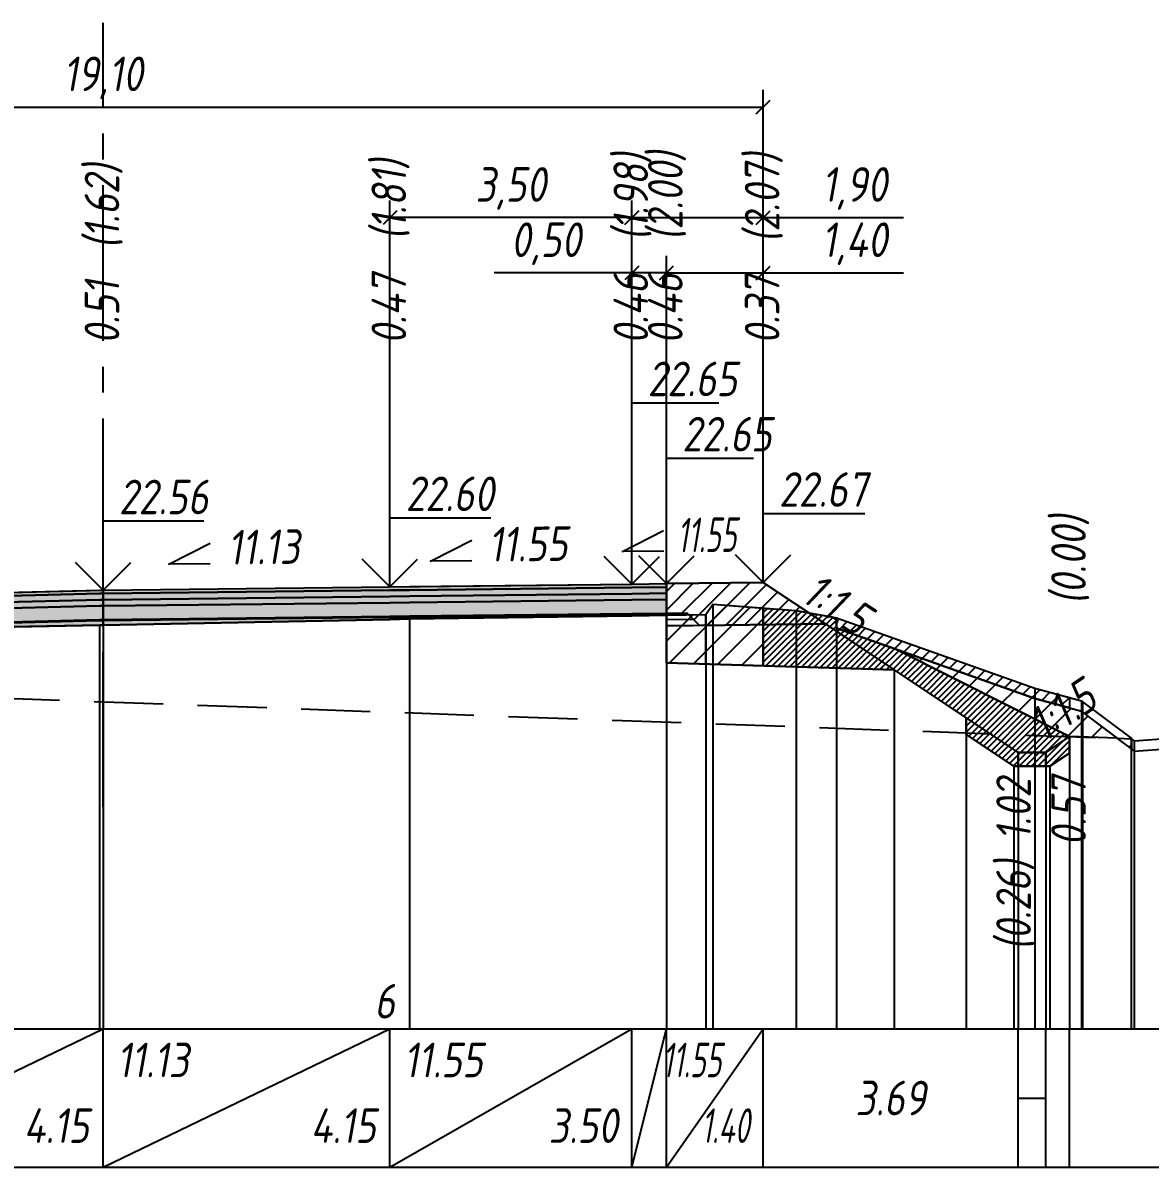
# Model space of a CAD drawing. Extents: x -717 to 1451, y -133302 to 233.
# Drawn here: x 160.9 to 242.4, y -95447 to -95364.2 of the extents above; entities that cross this region are included whole.
import ezdxf
from ezdxf.enums import TextEntityAlignment as Align

# ---------------------------------------------------------------- set-up
doc = ezdxf.new("R2010")
doc.units = 0
doc.linetypes.add('осевая2', pattern=[1.125, 0.75, -0.125, 0.125, -0.125])
doc.linetypes.add('штриховая', pattern=[0.75, 0.5, -0.25])
for name, color, linetype in [('Интерполированный поперечник', 2, 'Continuous'), ('Код_514', 1, 'Continuous'), ('Контур_0', 7, 'Continuous'), ('Контур_2521', 7, 'Continuous'), ('Контур_2564', 7, 'Continuous'), ('Контур_2660', 7, 'Continuous'), ('Контур_2665', 7, 'Continuous'), ('Контур_400', 7, 'Continuous'), ('Контур_508', 7, 'Continuous'), ('Контур_512', 7, 'Continuous'), ('Контур_513', 7, 'Continuous'), ('Контур_818', 7, 'Continuous'), ('Красный поперечник', 1, 'Continuous'), ('Объём_2501', 7, 'Continuous'), ('Объём_2564', 7, 'Continuous'), ('Объём_2650', 7, 'Continuous'), ('Объём_2660', 7, 'Continuous'), ('Объём_2663', 7, 'Continuous'), ('Объём_2664', 7, 'Continuous'), ('Объём_2665', 7, 'Continuous'), ('Ось', 1, 'осевая2'), ('Откосы', 7, 'Continuous'), ('Отметки покрытия', 7, 'Continuous'), ('Рабочие отметки', 7, 'Continuous'), ('Рабочие отметки доп.', 7, 'Continuous'), ('Слои выравнивания', 7, 'Continuous'), ('Таблица', 7, 'Continuous'), ('Уклоны проезжей части', 7, 'Continuous'), ('Черный поперечник', 3, 'Continuous')]:
    doc.layers.add(name, color=color, linetype=linetype)
for name, color, linetype, true_color in [('Контур_2540', 2, 'Continuous', 0xffff00), ('Контур_2560', 2, 'Continuous', 0xffff00), ('Контур_2561', 7, 'Continuous', 0xff8040), ('Контур_2562', 3, 'Continuous', 0x00ff00), ('Контур_2563', 7, 'Continuous', 0xff8000), ('Контур_2570', 7, 'Continuous', 0x80ff00), ('Контур_2583', 3, 'Continuous', 0x00ff00), ('Контур_2584', 3, 'Continuous', 0x00ff00), ('Контур_2725', 7, 'Continuous', 0x323232), ('Контур_2736', 4, 'Continuous', 0x00ffff), ('Контур_2737', 4, 'Continuous', 0x00ffff), ('Контур_2738', 4, 'Continuous', 0x00ffff), ('Контур_2739', 4, 'Continuous', 0x00ffff), ('Контур_2741', 4, 'Continuous', 0x00ffff), ('Контур_2742', 4, 'Continuous', 0x00ffff), ('Контур_2743', 4, 'Continuous', 0x00ffff), ('Контур_2744', 7, 'Continuous', 0xa4ffff), ('Контур_2745', 7, 'Continuous', 0xa4ffff), ('Контур_2747', 4, 'Continuous', 0x00ffff), ('Контур_2748', 4, 'Continuous', 0x00ffff), ('Контур_2749', 4, 'Continuous', 0x00ffff), ('Контур_2750', 4, 'Continuous', 0x00ffff), ('Контур_2751', 4, 'Continuous', 0x00ffff), ('Контур_2752', 4, 'Continuous', 0x00ffff), ('Контур_2760', 7, 'Continuous', 0x323232), ('Контур_2761', 7, 'Continuous', 0x323232), ('Контур_2762', 7, 'Continuous', 0x323232), ('Контур_2763', 7, 'Continuous', 0x323232), ('Контур_2764', 7, 'Continuous', 0x323232), ('Контур_2765', 7, 'Continuous', 0x323232), ('Контур_402', 7, 'Continuous', 0xff6464), ('Контур_703', 4, 'Continuous', 0x00ffff), ('Контур_705', 4, 'Continuous', 0x00ffff), ('Контур_707', 4, 'Continuous', 0x00ffff), ('Контур_720', 131, 'Continuous', 0xaaffff), ('Объём_2520', 7, 'Continuous', 0x80ffff), ('Объём_2540', 2, 'Continuous', 0xffff00), ('Объём_2560', 2, 'Continuous', 0xffff00), ('Объём_2561', 7, 'Continuous', 0xff8040), ('Объём_2562', 3, 'Continuous', 0x00ff00), ('Объём_2563', 7, 'Continuous', 0xff8000), ('Объём_2570', 7, 'Continuous', 0x80ff00), ('Объём_2583', 3, 'Continuous', 0x00ff00), ('Объём_2584', 3, 'Continuous', 0x00ff00), ('Объём_2594', 3, 'Continuous', 0x00ff00), ('Объём_2598', 3, 'Continuous', 0x00ff00), ('Объём_2600', 7, 'Continuous', 0x808000), ('Объём_2620', 2, 'Continuous', 0xffff00), ('Объём_2746', 2, 'Continuous', 0xffff00)]:
    doc.layers.add(name, color=color, linetype=linetype, true_color=true_color)
doc.styles.get("Standard").update_dxf_attribs({"font": 'txt', "height": 2.5})
doc.styles.add('М', font='romand.shx', dxfattribs={"width": 0.8, "oblique": 10, "height": 2.5})
doc.dimstyles.new('ISO-25', dxfattribs={"dimtxt": 2.5, "dimasz": 2.5, "dimexe": 1.25, "dimexo": 0.625, "dimtad": 1, "dimtxsty": 'Standard', "dimcen": 2.5, "dimadec": 0, "dimazin": 0, "dimtfac": 1, "dimtmove": 0, "dimatfit": 3, "dimfxl": 1, "dimarcsym": 0})

# ---------------------------------------------------------------- blocks, each defined once
blk = doc.blocks.new('_Oblique')
at = {"color": 0, "linetype": 'ByBlock', "lineweight": -2}
blk.add_line((-0.5, -0.5), (0.5, 0.5), dxfattribs=at)
blk = doc.blocks.new('*D1891')
at = {"color": 0, "lineweight": -2, "transparency": 16777216}
for p, q in [((207.432, -95404.225), (207.432, -95381.062)), ((214.432, -95404.145), (214.432, -95381.062)), ((207.432, -95382.312), (214.432, -95382.312)), ((214.432, -95382.312), (224.587, -95382.312))]:
    blk.add_line(p, q, dxfattribs=at)
at = {"layer": 'Defpoints', "color": 0, "transparency": 16777216}
for p in [(214.432, -95382.312), (207.432, -95404.85), (214.432, -95404.77)]:
    blk.add_point(p, dxfattribs=at)
at = {"color": 0, "lineweight": -2, "transparency": 16777216, "rotation": 180}
blk.add_blockref('_Oblique', (207.432, -95382.312), dxfattribs=at)
at = {"color": 0, "lineweight": -2, "transparency": 16777216}
blk.add_blockref('_Oblique', (214.432, -95382.312), dxfattribs=at)
at = {"color": 0, "transparency": 16777216, "insert": (221.047, -95380.199), "char_height": 2.5, "width": 8.75, "attachment_point": 5, "style": 'М'}
blk.add_mtext('1,40', dxfattribs=at)
blk = doc.blocks.new('*D1893')
at = {"color": 0, "lineweight": -2, "transparency": 16777216}
for p, q in [((204.932, -95404.254), (204.932, -95381.062)), ((207.432, -95404.225), (207.432, -95381.062)), ((204.932, -95382.312), (194.966, -95382.312)), ((207.432, -95382.312), (204.932, -95382.312))]:
    blk.add_line(p, q, dxfattribs=at)
at = {"layer": 'Defpoints', "color": 0, "transparency": 16777216}
for p in [(207.432, -95382.312), (204.932, -95404.879), (207.432, -95404.85)]:
    blk.add_point(p, dxfattribs=at)
at = {"color": 0, "lineweight": -2, "transparency": 16777216, "rotation": 180}
blk.add_blockref('_Oblique', (204.932, -95382.312), dxfattribs=at)
at = {"color": 0, "lineweight": -2, "transparency": 16777216}
blk.add_blockref('_Oblique', (207.432, -95382.312), dxfattribs=at)
at = {"color": 0, "transparency": 16777216, "insert": (198.728, -95380.199), "char_height": 2.5, "width": 9.16667, "attachment_point": 5, "style": 'М'}
blk.add_mtext('0,50', dxfattribs=at)
blk = doc.blocks.new('*D1895')
at = {"color": 0, "lineweight": -2, "transparency": 16777216}
for p, q in [((187.432, -95404.456), (187.432, -95377.062)), ((204.932, -95404.254), (204.932, -95377.062)), ((204.932, -95378.312), (187.432, -95378.312))]:
    blk.add_line(p, q, dxfattribs=at)
at = {"layer": 'Defpoints', "color": 0, "transparency": 16777216}
for p in [(187.432, -95378.312), (204.932, -95404.879), (187.432, -95405.081)]:
    blk.add_point(p, dxfattribs=at)
at = {"color": 0, "lineweight": -2, "transparency": 16777216, "rotation": 180}
blk.add_blockref('_Oblique', (187.432, -95378.312), dxfattribs=at)
at = {"color": 0, "lineweight": -2, "transparency": 16777216}
blk.add_blockref('_Oblique', (204.932, -95378.312), dxfattribs=at)
at = {"color": 0, "transparency": 16777216, "insert": (196.182, -95376.199), "char_height": 2.5, "width": 9.58333, "attachment_point": 5, "style": 'М'}
blk.add_mtext('3,50', dxfattribs=at)
blk = doc.blocks.new('*D1896')
at = {"color": 0, "lineweight": -2, "transparency": 16777216}
for p, q in [((204.932, -95404.254), (204.932, -95377.062)), ((214.432, -95404.145), (214.432, -95377.062)), ((204.932, -95378.312), (214.432, -95378.312)), ((214.432, -95378.312), (224.587, -95378.312))]:
    blk.add_line(p, q, dxfattribs=at)
at = {"layer": 'Defpoints', "color": 0, "transparency": 16777216}
for p in [(204.932, -95378.312), (204.932, -95404.879), (214.432, -95404.77)]:
    blk.add_point(p, dxfattribs=at)
at = {"color": 0, "lineweight": -2, "transparency": 16777216, "rotation": 180}
blk.add_blockref('_Oblique', (204.932, -95378.312), dxfattribs=at)
at = {"color": 0, "lineweight": -2, "transparency": 16777216}
blk.add_blockref('_Oblique', (214.432, -95378.312), dxfattribs=at)
at = {"color": 0, "transparency": 16777216, "insert": (221.047, -95376.199), "char_height": 2.5, "width": 8.75, "attachment_point": 5, "style": 'М'}
blk.add_mtext('1,90', dxfattribs=at)
blk = doc.blocks.new('*D1898')
at = {"color": 0, "lineweight": -2, "transparency": 16777216}
for p, q in [((118.932, -95406.02), (118.932, -95369.062)), ((214.432, -95404.145), (214.432, -95369.062)), ((118.932, -95370.312), (214.432, -95370.312))]:
    blk.add_line(p, q, dxfattribs=at)
at = {"layer": 'Defpoints', "color": 0, "transparency": 16777216}
for p in [(214.432, -95370.312), (214.432, -95404.77), (118.932, -95406.645)]:
    blk.add_point(p, dxfattribs=at)
at = {"color": 0, "lineweight": -2, "transparency": 16777216, "rotation": 180}
blk.add_blockref('_Oblique', (118.932, -95370.312), dxfattribs=at)
at = {"color": 0, "lineweight": -2, "transparency": 16777216}
blk.add_blockref('_Oblique', (214.432, -95370.312), dxfattribs=at)
at = {"color": 0, "transparency": 16777216, "insert": (166.682, -95368.199), "char_height": 2.5, "width": 10.41667, "attachment_point": 5, "style": 'М'}
blk.add_mtext('19,10', dxfattribs=at)

msp = doc.modelspace()

# ---------------------------------------------------------------- hatches: boundary and pattern name
at = {"transparency": 33554681}
h = msp.add_hatch(dxfattribs=at)
h.set_pattern_fill('ANGLE', color=256)
h.set_pattern_definition([(0, (0, 0), (0, 6.985), [5.08, -1.905]), (90, (0, 0), (-6.985, 4e-16), [5.08, -1.905])])
h.paths.add_polyline_path([(241.078, -95416.012), (241.078, -95416.751), (240.043, -95415.975)])
at = {"layer": 'Объём_2563'}
h = msp.add_hatch(dxfattribs=at)
h.set_pattern_fill('ANSI31', color=256, scale=0.3)
h.paths.add_polyline_path([(209.822, -95407.81), (208.932, -95406.921), (207.432, -95406.938), (207.432, -95404.788), (214.432, -95404.707), (218.929, -95407.705)])
at = {"layer": 'Объём_2570'}
h = msp.add_hatch(dxfattribs=at)
h.set_pattern_fill('ANSI31', color=256, scale=0.2)
h.paths.add_polyline_path([(236.596, -95413.774), (234.07, -95413.097), (219.733, -95408.006), (219.733, -95407.256), (234.07, -95412.347), (236.596, -95413.024)])
at = {"layer": 'Объём_2600'}
h = msp.add_hatch(dxfattribs=at)
h.set_pattern_fill('ANSI31', color=6, scale=0.4)
h.paths.add_polyline_path([(210.289, -95407.033), (210.789, -95406.283), (214.432, -95406.557), (214.432, -95410.732), (207.432, -95410.522), (207.432, -95407.075)])
h = msp.add_hatch(dxfattribs=at)
h.set_pattern_fill('ANSI31', color=6, scale=0.4)
h.paths.add_polyline_path([(234.07, -95413.097), (237.478, -95414.012), (237.537, -95414.097), (240.043, -95415.975), (236.596, -95415.851), (224.023, -95409.529)])
h = msp.add_hatch(dxfattribs=at)
h.set_pattern_fill('HONEY', color=5, scale=0.3)
h.paths.add_polyline_path([(241.078, -95416.012), (241.078, -95416.751), (240.043, -95415.975)])
at = {"layer": 'Объём_2620'}
h = msp.add_hatch(dxfattribs=at)
h.set_pattern_fill('ANSI31', color=2, scale=0.1)
h.paths.add_polyline_path([(214.432, -95406.557), (216.808, -95406.736), (219.375, -95407.192), (219.733, -95407.372), (219.733, -95408.006), (224.023, -95409.529), (236.596, -95415.851), (236.596, -95417.052), (235.174, -95418), (232.569, -95418), (229.122, -95415.702), (229.122, -95414.5), (223.896, -95411.016), (214.432, -95410.732)])
at = {"layer": 'Слои выравнивания'}
for color, points in [(2, [(166.682, -95405.25), (187.432, -95405.019), (188.844, -95405.002), (204.932, -95404.817), (207.432, -95404.788), (207.432, -95405.038), (204.932, -95405.067), (188.844, -95405.252), (187.432, -95405.269), (166.682, -95405.5)]), (2, [(125.932, -95406.302), (128.432, -95406.236), (145.609, -95405.784), (145.932, -95405.776), (166.429, -95405.256), (166.682, -95405.25), (166.682, -95405.5), (166.429, -95405.506), (145.932, -95406.026), (145.609, -95406.034), (128.432, -95406.486), (125.932, -95406.552)]), (3, [(125.932, -95406.552), (128.432, -95406.486), (145.609, -95406.034), (145.932, -95406.026), (166.429, -95405.506), (166.682, -95405.5), (166.682, -95405.95), (166.429, -95405.956), (145.932, -95406.476), (145.609, -95406.484), (128.432, -95406.936), (125.932, -95407.002)]), (3, [(166.682, -95405.5), (187.432, -95405.269), (188.844, -95405.252), (204.932, -95405.067), (207.432, -95405.038), (207.432, -95405.488), (204.932, -95405.517), (188.844, -95405.702), (187.432, -95405.719), (166.682, -95405.95)]), (4, [(166.682, -95405.95), (187.432, -95405.719), (188.844, -95405.702), (204.932, -95405.517), (207.432, -95405.488), (207.432, -95405.938), (204.932, -95405.967), (188.844, -95406.152), (187.432, -95406.169), (166.682, -95406.4)]), (4, [(125.932, -95407.002), (128.432, -95406.936), (145.609, -95406.484), (145.932, -95406.476), (166.429, -95405.956), (166.682, -95405.95), (166.682, -95406.4), (166.429, -95406.406), (145.932, -95406.926), (145.609, -95406.934), (128.432, -95407.386), (125.932, -95407.452)]), (5, [(125.932, -95407.452), (128.432, -95407.386), (145.609, -95406.934), (145.932, -95406.926), (166.429, -95406.406), (166.682, -95406.4), (166.682, -95407.4), (166.429, -95407.406), (145.932, -95407.926), (145.609, -95407.934), (128.432, -95408.386), (125.932, -95408.452)]), (5, [(166.682, -95406.4), (187.432, -95406.169), (188.844, -95406.152), (204.932, -95405.967), (207.432, -95405.938), (207.432, -95406.938), (204.932, -95406.967), (188.844, -95407.152), (187.432, -95407.169), (166.682, -95407.4)]), (7, [(125.932, -95408.452), (128.432, -95408.386), (145.609, -95407.934), (145.932, -95407.926), (166.429, -95407.406), (166.682, -95407.4), (166.682, -95407.45), (166.429, -95407.456), (145.932, -95407.976), (145.609, -95407.984), (128.432, -95408.436), (125.932, -95408.502)]), (6, [(125.932, -95408.502), (128.432, -95408.436), (145.609, -95407.984), (145.932, -95407.976), (166.429, -95407.456), (166.682, -95407.45), (166.682, -95407.792), (166.429, -95407.797), (145.932, -95408.188), (145.609, -95408.194), (128.432, -95408.797), (125.932, -95408.885)]), (7, [(166.682, -95407.4), (187.432, -95407.169), (188.844, -95407.152), (204.932, -95406.967), (207.432, -95406.938), (207.432, -95406.988), (204.932, -95407.017), (188.844, -95407.202), (187.432, -95407.219), (166.682, -95407.45)]), (6, [(166.682, -95407.45), (187.432, -95407.219), (188.844, -95407.202), (204.932, -95407.017), (207.432, -95406.988), (207.432, -95407.075), (204.932, -95407.111), (188.844, -95407.344), (187.432, -95407.372), (166.682, -95407.792)])]:
    msp.add_hatch(color=color, dxfattribs=at).paths.add_polyline_path(points)

# ---------------------------------------------------------------- linework, layer by layer
at = {"layer": 'Интерполированный поперечник', "linetype": 'штриховая', "ltscale": 10, "flags": 128}
msp.add_lwpolyline([(106.067, -95411.154), (241.078, -95416.012)], dxfattribs=at)
at = {"layer": 'Код_514'}
for p, q in [((145.932, -95447), (166.682, -95437)), ((166.682, -95447), (166.682, -95437)), ((166.682, -95447), (187.432, -95437)), ((187.432, -95447), (187.432, -95437)), ((187.432, -95447), (204.932, -95437)), ((204.932, -95447), (204.932, -95437)), ((204.932, -95447), (207.432, -95437)), ((207.432, -95447), (207.432, -95437)), ((207.432, -95447), (214.432, -95437)), ((214.432, -95447), (214.432, -95437)), ((232.872, -95447), (232.872, -95437)), ((234.872, -95447), (234.872, -95437)), ((236.596, -95447), (236.596, -95437)), ((232.872, -95442), (234.872, -95442))]:
    msp.add_line(p, q, dxfattribs=at)
at = {"layer": 'Контур_0', "flags": 128}
for points in [[(214.432, -95404.707), (214.432, -95404.707), (214.432, -95404.707), (214.432, -95404.707), (214.432, -95404.707), (214.432, -95404.707), (214.432, -95404.707), (214.432, -95404.707), (214.432, -95404.707), (214.432, -95404.707), (214.432, -95404.707), (214.432, -95404.707), (214.432, -95404.707), (214.432, -95404.707), (214.432, -95404.707), (232.872, -95417)], [(214.432, -95404.707), (214.432, -95404.707), (214.432, -95404.707), (214.432, -95404.707), (214.432, -95404.707), (214.432, -95404.707), (214.432, -95404.707), (214.432, -95404.707), (214.432, -95404.707), (214.432, -95404.707), (214.432, -95404.707), (214.432, -95404.707), (214.432, -95404.707), (214.432, -95404.707), (214.432, -95404.707), (232.872, -95417), (234.872, -95417), (236.596, -95415.851), (236.596, -95415.851), (236.596, -95415.851), (236.596, -95415.851), (236.596, -95415.851), (236.596, -95415.851), (236.596, -95415.851), (236.596, -95415.851), (236.596, -95415.851), (236.596, -95415.851), (236.596, -95415.851), (236.596, -95415.851), (236.596, -95415.851)], [(207.432, -95407.838), (207.432, -95406.938), (208.932, -95406.921), (209.822, -95407.81), (207.432, -95407.838), (207.432, -95407.838)], [(207.432, -95406.938), (208.932, -95406.921), (209.822, -95407.81), (218.929, -95407.705)]]:
    msp.add_lwpolyline(points, dxfattribs=at)
at = {"layer": 'Контур_2521', "color": 250, "flags": 128}
msp.add_lwpolyline([(207.432, -95407.388), (209.377, -95407.365)], dxfattribs=at)
at = {"layer": 'Контур_2540', "flags": 128}
msp.add_lwpolyline([(207.432, -95407.838), (218.929, -95407.705), (223.896, -95411.016), (207.432, -95410.522), (207.432, -95407.838), (207.432, -95407.838)], dxfattribs=at)
at = {"layer": 'Контур_2560', "flags": 128}
msp.add_lwpolyline([(207.432, -95404.788), (214.432, -95404.707), (214.432, -95404.707), (214.432, -95404.707)], dxfattribs=at)
at = {"layer": 'Контур_2561', "flags": 128}
msp.add_lwpolyline([(207.432, -95404.788), (207.432, -95404.788), (214.432, -95404.707), (214.432, -95404.707), (207.432, -95404.788)], dxfattribs=at)
at = {"layer": 'Контур_2562', "flags": 128}
msp.add_lwpolyline([(214.432, -95404.707), (214.432, -95404.707), (214.432, -95404.707), (214.432, -95404.707), (214.432, -95404.707)], dxfattribs=at)
at = {"layer": 'Контур_2563', "flags": 128}
msp.add_lwpolyline([(209.822, -95407.81), (208.932, -95406.921), (207.432, -95406.938), (207.432, -95404.788), (214.432, -95404.707), (218.929, -95407.705), (209.822, -95407.81), (209.822, -95407.81)], dxfattribs=at)
at = {"layer": 'Контур_2564', "flags": 128}
msp.add_lwpolyline([(207.432, -95404.788), (214.432, -95404.707)], dxfattribs=at)
at = {"layer": 'Контур_2570', "flags": 128}
msp.add_lwpolyline([(145.609, -95408.194), (166.429, -95407.797), (166.682, -95407.792), (188.844, -95407.344), (210.289, -95407.033), (210.789, -95406.283), (216.808, -95406.736), (219.733, -95407.256), (219.733, -95408.006), (234.07, -95413.097), (237.46, -95414.006), (237.478, -95414.012), (237.537, -95414.097), (241.05, -95416.729), (241.274, -95416.904), (243.906, -95416.718)], dxfattribs=at)
at = {"layer": 'Контур_2583', "flags": 128}
for points in [[(232.872, -95417), (229.122, -95414.5), (229.122, -95415.702), (232.569, -95418), (232.872, -95418), (232.872, -95417)], [(236.596, -95417.052), (236.596, -95415.851), (234.872, -95417), (234.872, -95418), (235.174, -95418), (236.596, -95417.052)]]:
    msp.add_lwpolyline(points, dxfattribs=at)
at = {"layer": 'Контур_2584', "flags": 128}
msp.add_lwpolyline([(232.872, -95417), (232.872, -95418), (234.872, -95418), (234.872, -95417), (232.872, -95417)], dxfattribs=at)
at = {"layer": 'Контур_2660', "flags": 128}
msp.add_lwpolyline([(207.432, -95410.522), (223.896, -95411.016)], dxfattribs=at)
at = {"layer": 'Контур_2665', "flags": 128}
msp.add_lwpolyline([(214.432, -95404.707), (214.432, -95404.707)], dxfattribs=at)
at = {"layer": 'Контур_2725', "flags": 128}
msp.add_lwpolyline([(125.932, -95408.885), (128.432, -95408.797), (145.609, -95408.194), (145.932, -95408.188), (166.429, -95407.797), (166.682, -95407.792), (187.432, -95407.372), (188.844, -95407.344), (204.932, -95407.111), (207.432, -95407.075)], dxfattribs=at)
at = {"layer": 'Контур_2736', "flags": 128}
msp.add_lwpolyline([(214.432, -95404.707), (214.432, -95404.707)], dxfattribs=at)
at = {"layer": 'Контур_2737', "flags": 128}
msp.add_lwpolyline([(214.432, -95404.707), (214.432, -95404.707)], dxfattribs=at)
at = {"layer": 'Контур_2738', "flags": 128}
msp.add_lwpolyline([(214.432, -95404.707), (214.432, -95404.707)], dxfattribs=at)
at = {"layer": 'Контур_2739', "flags": 128}
msp.add_lwpolyline([(214.432, -95404.707), (214.432, -95404.707)], dxfattribs=at)
at = {"layer": 'Контур_2741', "flags": 128}
msp.add_lwpolyline([(236.596, -95415.851), (236.596, -95415.851)], dxfattribs=at)
at = {"layer": 'Контур_2742', "flags": 128}
msp.add_lwpolyline([(236.596, -95415.851), (236.596, -95415.851)], dxfattribs=at)
at = {"layer": 'Контур_2743', "flags": 128}
msp.add_lwpolyline([(236.596, -95415.851), (236.596, -95415.851)], dxfattribs=at)
at = {"layer": 'Контур_2744', "flags": 128}
msp.add_lwpolyline([(236.596, -95415.851), (236.596, -95415.851)], dxfattribs=at)
msp.add_lwpolyline([(236.596, -95415.851), (236.596, -95415.851)], dxfattribs=at)
msp.add_lwpolyline([(236.596, -95415.851), (236.596, -95415.851)], dxfattribs=at)
msp.add_lwpolyline([(236.596, -95415.851), (236.596, -95415.851)], dxfattribs=at)
msp.add_lwpolyline([(236.596, -95415.851), (236.596, -95415.851)], dxfattribs=at)
msp.add_lwpolyline([(236.596, -95415.851), (236.596, -95415.851)], dxfattribs=at)
at = {"layer": 'Контур_2745', "flags": 128}
msp.add_lwpolyline([(214.432, -95404.707), (214.432, -95404.707)], dxfattribs=at)
msp.add_lwpolyline([(214.432, -95404.707), (214.432, -95404.707)], dxfattribs=at)
msp.add_lwpolyline([(214.432, -95404.707), (214.432, -95404.707)], dxfattribs=at)
msp.add_lwpolyline([(214.432, -95404.707), (214.432, -95404.707)], dxfattribs=at)
msp.add_lwpolyline([(214.432, -95404.707), (214.432, -95404.707)], dxfattribs=at)
msp.add_lwpolyline([(214.432, -95404.707), (214.432, -95404.707)], dxfattribs=at)
at = {"layer": 'Контур_2747', "flags": 128}
msp.add_lwpolyline([(214.432, -95404.707), (214.432, -95404.707)], dxfattribs=at)
at = {"layer": 'Контур_2748', "flags": 128}
msp.add_lwpolyline([(214.432, -95404.707), (214.432, -95404.707)], dxfattribs=at)
at = {"layer": 'Контур_2749', "flags": 128}
msp.add_lwpolyline([(214.432, -95404.707), (214.432, -95404.707)], dxfattribs=at)
at = {"layer": 'Контур_2750', "flags": 128}
msp.add_lwpolyline([(236.596, -95415.851), (236.596, -95415.851)], dxfattribs=at)
at = {"layer": 'Контур_2751', "flags": 128}
msp.add_lwpolyline([(236.596, -95415.851), (236.596, -95415.851)], dxfattribs=at)
at = {"layer": 'Контур_2752', "flags": 128}
msp.add_lwpolyline([(236.596, -95415.851), (236.596, -95415.851)], dxfattribs=at)
at = {"layer": 'Контур_2760', "flags": 128}
msp.add_lwpolyline([(125.932, -95406.302), (128.432, -95406.236), (145.609, -95405.784), (145.932, -95405.776), (166.429, -95405.256), (166.682, -95405.25), (187.432, -95405.019), (188.844, -95405.002), (204.932, -95404.817), (207.432, -95404.788)], dxfattribs=at)
at = {"layer": 'Контур_2761', "flags": 128}
msp.add_lwpolyline([(125.932, -95406.552), (128.432, -95406.486), (145.609, -95406.034), (145.932, -95406.026), (166.429, -95405.506), (166.682, -95405.5), (187.432, -95405.269), (188.844, -95405.252), (204.932, -95405.067), (207.432, -95405.038)], dxfattribs=at)
at = {"layer": 'Контур_2762', "flags": 128}
msp.add_lwpolyline([(125.932, -95407.002), (128.432, -95406.936), (145.609, -95406.484), (145.932, -95406.476), (166.429, -95405.956), (166.682, -95405.95), (187.432, -95405.719), (188.844, -95405.702), (204.932, -95405.517), (207.432, -95405.488)], dxfattribs=at)
at = {"layer": 'Контур_2763', "flags": 128}
msp.add_lwpolyline([(125.932, -95407.452), (128.432, -95407.386), (145.609, -95406.934), (145.932, -95406.926), (166.429, -95406.406), (166.682, -95406.4), (187.432, -95406.169), (188.844, -95406.152), (204.932, -95405.967), (207.432, -95405.938)], dxfattribs=at)
at = {"layer": 'Контур_2764', "flags": 128}
msp.add_lwpolyline([(125.932, -95408.452), (128.432, -95408.386), (145.609, -95407.934), (145.932, -95407.926), (166.429, -95407.406), (166.682, -95407.4), (187.432, -95407.169), (188.844, -95407.152), (204.932, -95406.967), (207.432, -95406.938)], dxfattribs=at)
at = {"layer": 'Контур_2765', "flags": 128}
msp.add_lwpolyline([(125.932, -95408.502), (128.432, -95408.436), (145.609, -95407.984), (145.932, -95407.976), (166.429, -95407.456), (166.682, -95407.45), (187.432, -95407.219), (188.844, -95407.202), (204.932, -95407.017), (207.432, -95406.988)], dxfattribs=at)
at = {"layer": 'Контур_400', "flags": 128}
for points in [[(166.682, -95405.25), (187.432, -95405.019), (204.932, -95404.817), (204.932, -95404.817), (204.932, -95404.817), (204.932, -95404.817), (204.932, -95404.817), (204.932, -95404.817), (207.432, -95404.788)], [(125.932, -95406.302), (128.432, -95406.236), (128.432, -95406.236), (128.432, -95406.236), (128.432, -95406.236), (128.432, -95406.236), (128.432, -95406.236), (145.932, -95405.776), (166.682, -95405.25)]]:
    msp.add_lwpolyline(points, dxfattribs=at)
at = {"layer": 'Контур_402', "flags": 128}
msp.add_lwpolyline([(112.414, -95410.928), (125.932, -95410.522), (125.932, -95408.885), (145.609, -95408.194), (166.429, -95407.797), (166.682, -95407.792), (188.844, -95407.344), (207.432, -95407.075), (207.432, -95410.522), (223.896, -95411.016)], dxfattribs=at)
at = {"layer": 'Контур_508', "flags": 128}
msp.add_lwpolyline([(105, -95412.465), (107.152, -95413.9), (107.455, -95413.9), (109.455, -95413.9), (109.758, -95413.9), (111.766, -95412.561), (111.766, -95411.359), (112.414, -95410.928), (125.932, -95410.522), (125.932, -95408.885), (145.609, -95408.194), (166.429, -95407.797), (166.682, -95407.792), (188.844, -95407.344), (207.432, -95407.075), (207.432, -95410.522), (223.896, -95411.016), (229.122, -95414.5), (229.122, -95415.702), (232.569, -95418), (232.872, -95418), (234.872, -95418), (235.174, -95418), (236.596, -95417.052)], dxfattribs=at)
at = {"layer": 'Контур_512', "flags": 128}
msp.add_lwpolyline([(207.432, -95410.522), (223.896, -95411.016), (229.122, -95414.5), (229.122, -95415.702), (232.569, -95418), (232.872, -95418), (234.872, -95418), (235.174, -95418), (236.596, -95417.052)], dxfattribs=at)
at = {"layer": 'Контур_513', "flags": 128}
msp.add_lwpolyline([(105, -95412.465), (107.152, -95413.9), (107.455, -95413.9), (109.455, -95413.9), (109.758, -95413.9), (111.766, -95412.561), (111.766, -95411.359), (112.414, -95410.928), (125.932, -95410.522), (125.932, -95408.885), (145.609, -95408.194), (166.429, -95407.797), (166.682, -95407.792), (188.844, -95407.344), (207.432, -95407.075), (207.432, -95410.522), (223.896, -95411.016), (229.122, -95414.5), (229.122, -95415.702), (232.569, -95418), (232.872, -95418), (234.872, -95418), (235.174, -95418), (236.596, -95417.052)], dxfattribs=at)
at = {"layer": 'Контур_703', "flags": 128}
for points in [[(214.432, -95404.707), (214.432, -95404.707)], [(214.432, -95404.707), (232.872, -95417)]]:
    msp.add_lwpolyline(points, dxfattribs=at)
at = {"layer": 'Контур_705', "flags": 128}
msp.add_lwpolyline([(214.432, -95404.707), (214.432, -95404.707)], dxfattribs=at)
at = {"layer": 'Контур_707', "flags": 128}
msp.add_lwpolyline([(234.872, -95417), (236.596, -95415.851)], dxfattribs=at)
at = {"layer": 'Контур_720', "flags": 128}
msp.add_lwpolyline([(232.872, -95417), (234.872, -95417)], dxfattribs=at)
at = {"layer": 'Контур_818', "flags": 128}
msp.add_lwpolyline([(105, -95412.013), (105.628, -95411.942), (105.86, -95411.93), (105.942, -95411.918), (105.942, -95411.918), (106.013, -95411.897), (115.275, -95409.475), (115.275, -95408.725), (120.267, -95408.333), (124.103, -95408.182), (124.603, -95408.932), (145.609, -95408.194), (166.429, -95407.797), (166.682, -95407.792), (188.844, -95407.344), (210.289, -95407.033), (210.789, -95406.283), (216.808, -95406.736), (219.733, -95407.256), (219.733, -95408.006), (234.07, -95413.097), (236.596, -95413.774)], dxfattribs=at)
at = {"layer": 'Красный поперечник'}
for p, q in [((166.682, -95405.25), (187.432, -95405.019)), ((187.432, -95405.019), (204.932, -95404.817)), ((204.932, -95404.817), (207.432, -95404.788)), ((207.432, -95404.788), (214.432, -95404.707)), ((214.432, -95404.707), (232.872, -95417)), ((145.932, -95405.776), (166.682, -95405.25)), ((207.432, -95410.522), (207.432, -95437)), ((223.896, -95411.016), (223.896, -95437)), ((229.122, -95414.5), (229.122, -95437)), ((229.122, -95415.702), (229.122, -95437)), ((234.872, -95417), (236.596, -95415.851)), ((232.872, -95417), (234.872, -95417)), ((236.596, -95417.052), (236.596, -95437)), ((232.569, -95418), (232.569, -95437)), ((232.872, -95418), (232.872, -95437)), ((234.872, -95418), (234.872, -95437)), ((235.174, -95418), (235.174, -95437))]:
    msp.add_line(p, q, dxfattribs=at)
at = {"layer": 'Объём_2501', "flags": 128}
for points in [[(166.682, -95405.25), (187.432, -95405.019), (204.932, -95404.817), (204.932, -95404.817), (204.932, -95404.817), (204.932, -95404.817), (204.932, -95404.817), (204.932, -95404.817), (207.432, -95404.788)], [(125.932, -95406.302), (128.432, -95406.236), (128.432, -95406.236), (128.432, -95406.236), (128.432, -95406.236), (128.432, -95406.236), (128.432, -95406.236), (145.932, -95405.776), (166.682, -95405.25)]]:
    msp.add_lwpolyline(points, dxfattribs=at)
at = {"layer": 'Объём_2520', "color": 250, "flags": 128}
msp.add_lwpolyline([(207.432, -95407.838), (207.432, -95406.938), (208.932, -95406.921), (209.822, -95407.81), (207.432, -95407.838), (207.432, -95407.838)], dxfattribs=at)
at = {"layer": 'Объём_2540', "flags": 128}
msp.add_lwpolyline([(207.432, -95407.838), (218.929, -95407.705), (223.896, -95411.016), (207.432, -95410.522), (207.432, -95407.838), (207.432, -95407.838)], dxfattribs=at)
at = {"layer": 'Объём_2560', "flags": 128}
msp.add_lwpolyline([(207.432, -95404.788), (214.432, -95404.707), (214.432, -95404.707), (214.432, -95404.707)], dxfattribs=at)
at = {"layer": 'Объём_2561', "flags": 128}
msp.add_lwpolyline([(207.432, -95404.788), (207.432, -95404.788), (214.432, -95404.707), (214.432, -95404.707), (207.432, -95404.788)], dxfattribs=at)
at = {"layer": 'Объём_2562', "flags": 128}
msp.add_lwpolyline([(214.432, -95404.707), (214.432, -95404.707), (214.432, -95404.707), (214.432, -95404.707), (214.432, -95404.707)], dxfattribs=at)
at = {"layer": 'Объём_2563', "color": 250, "flags": 128}
msp.add_lwpolyline([(209.822, -95407.81), (208.932, -95406.921), (207.432, -95406.938), (207.432, -95404.788), (214.432, -95404.707), (218.929, -95407.705), (209.822, -95407.81), (209.822, -95407.81)], dxfattribs=at)
at = {"layer": 'Объём_2564', "flags": 128}
msp.add_lwpolyline([(207.432, -95404.788), (214.432, -95404.707)], dxfattribs=at)
at = {"layer": 'Объём_2570', "flags": 128}
msp.add_lwpolyline([(236.596, -95413.774), (234.07, -95413.097), (219.733, -95408.006), (219.733, -95407.256), (234.07, -95412.347), (236.596, -95413.024), (236.596, -95413.774), (236.596, -95413.774)], dxfattribs=at)
at = {"layer": 'Объём_2583', "flags": 128}
for points in [[(232.872, -95417), (229.122, -95414.5), (229.122, -95415.702), (232.569, -95418), (232.872, -95418), (232.872, -95417)], [(236.596, -95417.052), (236.596, -95415.851), (234.872, -95417), (234.872, -95418), (235.174, -95418), (236.596, -95417.052)]]:
    msp.add_lwpolyline(points, dxfattribs=at)
at = {"layer": 'Объём_2584', "flags": 128}
msp.add_lwpolyline([(232.872, -95417), (232.872, -95418), (234.872, -95418), (234.872, -95417), (232.872, -95417)], dxfattribs=at)
at = {"layer": 'Объём_2594', "flags": 128}
for points in [[(229.122, -95414.5), (232.872, -95417)], [(234.872, -95417), (236.596, -95415.851)]]:
    msp.add_lwpolyline(points, dxfattribs=at)
at = {"layer": 'Объём_2598', "flags": 128}
msp.add_lwpolyline([(232.872, -95417), (234.872, -95417)], dxfattribs=at)
at = {"layer": 'Объём_2600', "color": 5, "flags": 128}
msp.add_lwpolyline([(241.078, -95416.012), (241.078, -95416.751), (240.043, -95415.975), (241.078, -95416.012), (241.078, -95416.012)], dxfattribs=at)
at = {"layer": 'Объём_2620', "flags": 128}
msp.add_lwpolyline([(214.432, -95406.557), (216.808, -95406.736), (219.375, -95407.192), (219.733, -95407.372), (219.733, -95408.006), (224.023, -95409.529), (236.596, -95415.851), (236.596, -95417.052), (235.174, -95418), (232.569, -95418), (229.122, -95415.702), (229.122, -95414.5), (223.896, -95411.016), (214.432, -95410.732), (214.432, -95406.557), (214.432, -95406.557)], dxfattribs=at)
at = {"layer": 'Объём_2650', "color": 6, "flags": 128}
for points in [[(210.289, -95407.033), (210.789, -95406.283), (214.432, -95406.557), (214.432, -95410.732), (207.432, -95410.522), (207.432, -95407.075), (210.289, -95407.033), (210.289, -95407.033)], [(219.375, -95407.192), (219.733, -95407.256), (219.733, -95407.372), (219.375, -95407.192), (219.375, -95407.192)], [(234.07, -95413.097), (237.478, -95414.012), (237.537, -95414.097), (240.043, -95415.975), (236.596, -95415.851), (224.023, -95409.529), (234.07, -95413.097), (234.07, -95413.097)]]:
    msp.add_lwpolyline(points, dxfattribs=at)
at = {"layer": 'Объём_2660', "flags": 128}
msp.add_lwpolyline([(207.432, -95410.522), (223.896, -95411.016)], dxfattribs=at)
at = {"layer": 'Объём_2663', "flags": 128}
for points in [[(214.432, -95404.707), (232.872, -95417)], [(234.872, -95417), (236.596, -95415.851)]]:
    msp.add_lwpolyline(points, dxfattribs=at)
at = {"layer": 'Объём_2664', "flags": 128}
msp.add_lwpolyline([(232.872, -95417), (234.872, -95417)], dxfattribs=at)
at = {"layer": 'Объём_2665', "flags": 128}
msp.add_lwpolyline([(214.432, -95404.707), (214.432, -95404.707)], dxfattribs=at)
at = {"layer": 'Объём_2746', "flags": 128}
for points in [[(223.896, -95411.016), (210.289, -95410.608), (210.289, -95407.033), (210.789, -95406.283), (216.808, -95406.736), (217.718, -95406.897), (223.896, -95411.016), (223.896, -95411.016)], [(236.596, -95417.052), (235.174, -95418), (232.569, -95418), (229.122, -95415.702), (229.122, -95414.5), (232.872, -95417), (234.872, -95417), (236.596, -95415.851), (236.596, -95417.052), (236.596, -95417.052)]]:
    msp.add_lwpolyline(points, dxfattribs=at)
at = {"layer": 'Ось', "ltscale": 15}
msp.add_line((166.682, -95420.971), (166.682, -95364.221), dxfattribs=at)
at = {"layer": 'Откосы', "color": 1, "flags": 128}
for points in [[(193.364, -95403.138), (190.365, -95403.173), (193.347, -95401.638)], [(207.247, -95402.434), (204.247, -95402.469), (207.23, -95400.934)], [(174.44, -95403.351), (171.44, -95403.384), (174.423, -95401.851)]]:
    msp.add_lwpolyline(points, dxfattribs=at)
at = {"layer": 'Отметки покрытия', "color": 1}
for p, q in [((204.932, -95404.817), (204.932, -95391.707)), ((204.932, -95391.707), (211.232, -95391.707)), ((207.432, -95404.788), (207.432, -95395.707)), ((207.432, -95395.707), (213.732, -95395.707)), ((187.432, -95405.019), (187.432, -95400.019)), ((187.432, -95400.019), (194.732, -95400.019)), ((214.432, -95404.707), (214.432, -95399.707)), ((214.432, -95399.707), (221.782, -95399.707)), ((166.682, -95405.25), (166.682, -95400.25)), ((166.682, -95400.25), (173.982, -95400.25)), ((166.682, -95405.25), (164.682, -95403.25)), ((166.682, -95405.25), (168.682, -95403.25)), ((187.432, -95405.019), (185.432, -95403.019)), ((187.432, -95405.019), (189.432, -95403.019)), ((204.932, -95404.817), (202.932, -95402.817)), ((204.932, -95404.817), (206.932, -95402.817)), ((207.432, -95404.788), (205.432, -95402.788)), ((207.432, -95404.788), (209.432, -95402.788)), ((214.432, -95404.707), (212.432, -95402.707)), ((214.432, -95404.707), (216.432, -95402.707))]:
    msp.add_line(p, q, dxfattribs=at)
at = {"layer": 'Слои выравнивания'}
for p, q in [((207.432, -95404.788), (207.432, -95437)), ((166.682, -95405.25), (166.682, -95437))]:
    msp.add_line(p, q, dxfattribs=at)
at = {"layer": 'Слои выравнивания', "color": 2, "flags": 128}
for points in [[(166.682, -95405.25), (187.432, -95405.019), (188.844, -95405.002), (204.932, -95404.817), (207.432, -95404.788), (207.432, -95405.038), (204.932, -95405.067), (188.844, -95405.252), (187.432, -95405.269), (166.682, -95405.5)], [(125.932, -95406.302), (128.432, -95406.236), (145.609, -95405.784), (145.932, -95405.776), (166.429, -95405.256), (166.682, -95405.25), (166.682, -95405.5), (166.429, -95405.506), (145.932, -95406.026), (145.609, -95406.034), (128.432, -95406.486), (125.932, -95406.552)]]:
    msp.add_lwpolyline(points, close=True, dxfattribs=at)
at = {"layer": 'Слои выравнивания', "color": 3, "flags": 128}
for points in [[(125.932, -95406.552), (128.432, -95406.486), (145.609, -95406.034), (145.932, -95406.026), (166.429, -95405.506), (166.682, -95405.5), (166.682, -95405.95), (166.429, -95405.956), (145.932, -95406.476), (145.609, -95406.484), (128.432, -95406.936), (125.932, -95407.002)], [(166.682, -95405.5), (187.432, -95405.269), (188.844, -95405.252), (204.932, -95405.067), (207.432, -95405.038), (207.432, -95405.488), (204.932, -95405.517), (188.844, -95405.702), (187.432, -95405.719), (166.682, -95405.95)]]:
    msp.add_lwpolyline(points, close=True, dxfattribs=at)
at = {"layer": 'Слои выравнивания', "color": 4, "flags": 128}
for points in [[(166.682, -95405.95), (187.432, -95405.719), (188.844, -95405.702), (204.932, -95405.517), (207.432, -95405.488), (207.432, -95405.938), (204.932, -95405.967), (188.844, -95406.152), (187.432, -95406.169), (166.682, -95406.4)], [(125.932, -95407.002), (128.432, -95406.936), (145.609, -95406.484), (145.932, -95406.476), (166.429, -95405.956), (166.682, -95405.95), (166.682, -95406.4), (166.429, -95406.406), (145.932, -95406.926), (145.609, -95406.934), (128.432, -95407.386), (125.932, -95407.452)]]:
    msp.add_lwpolyline(points, close=True, dxfattribs=at)
at = {"layer": 'Слои выравнивания', "color": 5, "flags": 128}
for points in [[(125.932, -95407.452), (128.432, -95407.386), (145.609, -95406.934), (145.932, -95406.926), (166.429, -95406.406), (166.682, -95406.4), (166.682, -95407.4), (166.429, -95407.406), (145.932, -95407.926), (145.609, -95407.934), (128.432, -95408.386), (125.932, -95408.452)], [(166.682, -95406.4), (187.432, -95406.169), (188.844, -95406.152), (204.932, -95405.967), (207.432, -95405.938), (207.432, -95406.938), (204.932, -95406.967), (188.844, -95407.152), (187.432, -95407.169), (166.682, -95407.4)]]:
    msp.add_lwpolyline(points, close=True, dxfattribs=at)
at = {"layer": 'Слои выравнивания', "color": 7, "flags": 128}
for points in [[(125.932, -95408.452), (128.432, -95408.386), (145.609, -95407.934), (145.932, -95407.926), (166.429, -95407.406), (166.682, -95407.4), (166.682, -95407.45), (166.429, -95407.456), (145.932, -95407.976), (145.609, -95407.984), (128.432, -95408.436), (125.932, -95408.502)], [(166.682, -95407.4), (187.432, -95407.169), (188.844, -95407.152), (204.932, -95406.967), (207.432, -95406.938), (207.432, -95406.988), (204.932, -95407.017), (188.844, -95407.202), (187.432, -95407.219), (166.682, -95407.45)]]:
    msp.add_lwpolyline(points, close=True, dxfattribs=at)
at = {"layer": 'Слои выравнивания', "color": 6, "flags": 128}
for points in [[(125.932, -95408.502), (128.432, -95408.436), (145.609, -95407.984), (145.932, -95407.976), (166.429, -95407.456), (166.682, -95407.45), (166.682, -95407.792), (166.429, -95407.797), (145.932, -95408.188), (145.609, -95408.194), (128.432, -95408.797), (125.932, -95408.885)], [(166.682, -95407.45), (187.432, -95407.219), (188.844, -95407.202), (204.932, -95407.017), (207.432, -95406.988), (207.432, -95407.075), (204.932, -95407.111), (188.844, -95407.344), (187.432, -95407.372), (166.682, -95407.792)]]:
    msp.add_lwpolyline(points, close=True, dxfattribs=at)
at = {"layer": 'Таблица'}
for p, q in [((80, -95437), (261.596, -95437)), ((80, -95447), (261.596, -95447))]:
    msp.add_line(p, q, dxfattribs=at)
at = {"layer": 'Черный поперечник', "color": 7}
for p, q in [((210.789, -95406.283), (210.789, -95437)), ((188.844, -95407.344), (188.844, -95437)), ((210.289, -95407.033), (210.289, -95437)), ((216.808, -95406.736), (216.808, -95437)), ((219.733, -95407.256), (219.733, -95437)), ((166.429, -95407.797), (166.429, -95437)), ((166.682, -95407.792), (166.682, -95437)), ((234.07, -95412.347), (234.07, -95437)), ((237.46, -95413.256), (237.46, -95437)), ((237.478, -95413.262), (237.478, -95437)), ((237.537, -95413.347), (237.537, -95437)), ((241.05, -95415.979), (241.05, -95437)), ((241.274, -95416.154), (241.274, -95437))]:
    msp.add_line(p, q, dxfattribs=at)
at = {"layer": 'Черный поперечник', "flags": 128}
msp.add_lwpolyline([(145.609, -95408.194), (166.429, -95407.797), (166.682, -95407.792), (188.844, -95407.344), (210.289, -95407.033), (210.789, -95406.283), (216.808, -95406.736), (219.733, -95407.256), (234.07, -95412.347), (237.46, -95413.256), (237.478, -95413.262), (237.537, -95413.347), (241.05, -95415.979), (241.274, -95416.154), (243.906, -95415.968)], dxfattribs=at)

# ---------------------------------------------------------------- texts
at = {"layer": 'Код_514', "style": 'М', "oblique": 10}
for s, width, p in [('11.13', 0.8, (167.682, -95438)), ('11.55', 0.8, (188.432, -95438)), ('11.55', 0.6, (207.108, -95438))]:
    msp.add_text(s, height=2.5, dxfattribs=dict(at, width=width)).set_placement(p, align=Align.TOP_LEFT)
at = {"layer": 'Код_514', "style": 'М', "oblique": 10, "width": 0.8}
msp.add_text('3.69', height=2.5, dxfattribs=at).set_placement((223.652, -95442), align=Align.MIDDLE_CENTER)
at = {"layer": 'Код_514', "style": 'М', "oblique": 10}
for s, width, p in [('4.15', 0.8, (165.682, -95446)), ('4.15', 0.8, (186.432, -95446)), ('3.50', 0.8, (203.932, -95446)), ('1.40', 0.6, (213.432, -95446))]:
    msp.add_text(s, height=2.5, dxfattribs=dict(at, width=width)).set_placement(p, align=Align.BOTTOM_RIGHT)
at = {"layer": 'Отметки покрытия', "color": 1, "style": 'М', "oblique": 10, "width": 0.8}
for s, p in [('22.65', (206.073, -95391.976)), ('22.65', (208.573, -95395.976)), ('22.67', (215.573, -95399.976)), ('22.56', (167.823, -95400.518)), ('22.60', (188.573, -95400.287))]:
    msp.add_text(s, height=2.5, dxfattribs=at).set_placement(p, align=Align.BOTTOM_LEFT)
at = {"layer": 'Рабочие отметки', "color": 1, "style": 'М', "oblique": 10, "width": 0.8}
for s, p in [('0.47', (187.354, -95387.457)), ('0.46', (204.854, -95387.457)), ('0.46', (207.354, -95387.457)), ('0.37', (214.354, -95387.457)), ('0.51', (166.604, -95387.457))]:
    msp.add_text(s, height=2.5, rotation=90, dxfattribs=at).set_placement(p, align=Align.MIDDLE_LEFT)
for s, p in [('1.02', (232.544, -95418.851)), ('0.57', (236.518, -95418.737))]:
    msp.add_text(s, height=2.5, rotation=90, dxfattribs=at).set_placement(p, align=Align.MIDDLE_RIGHT)
at = {"layer": 'Рабочие отметки доп.', "color": 1, "style": 'М', "oblique": 10, "width": 0.8}
for s, p in [('(1.98)', (204.854, -95379.957)), ('(2.00)', (207.354, -95379.957)), ('(2.07)', (214.354, -95380.107)), ('(1.62)', (166.604, -95380.557)), ('(1.81)', (187.354, -95379.907)), ('(0.00)', (236.518, -95406.282))]:
    msp.add_text(s, height=2.5, rotation=90, dxfattribs=at).set_placement(p, align=Align.MIDDLE_LEFT)
msp.add_text('(0.26)', height=2.5, rotation=90, dxfattribs=at).set_placement((232.544, -95424.781), align=Align.MIDDLE_RIGHT)
at = {"layer": 'Слои выравнивания', "style": 'М', "oblique": 10, "width": 0.8}
msp.add_text('6', height=2.5, dxfattribs=at).set_placement((187.057, -95437), align=Align.BOTTOM_CENTER)
at = {"layer": 'Уклоны проезжей части', "color": 1, "style": 'М', "oblique": 10}
for s, rotation, width, p in [('11.55', 0.66149, 0.6, (210.365, -95403.259)), ('11.13', 0.63758, 0.8, (178.324, -95404.134)), ('11.55', 0.66149, 0.8, (197.448, -95403.918)), ('1:1.5', 326.30994, 0.8, (218.683, -95407.951)), ('1:1.5', 33.69007, 0.8, (237.193, -95415.593))]:
    msp.add_text(s, height=2.5, rotation=rotation, dxfattribs=dict(at, width=width)).set_placement(p, align=Align.BOTTOM_CENTER)

# ---------------------------------------------------------------- dimensions: what is measured, and where the dimension line sits
at = {"color": 5}
dim = msp.add_linear_dim(base=(214.432, -95370.312), p1=(118.932, -95406.645), p2=(214.432, -95404.77), angle=180, dimstyle='ISO-25', override={"dimasz": 1, "dimlfac": 0.2, "dimzin": 0, "dimtxsty": 'М', "dimblk1": 'Oblique', "dimblk2": 'Oblique', "dimsah": 1}, dxfattribs=at)
dim.commit()
dim.dimension.update_dxf_attribs({"geometry": '*D1898', "text_midpoint": (166.682, -95368.199)})
dim = msp.add_linear_dim(base=(187.432, -95378.312), p1=(204.932, -95404.879), p2=(187.432, -95405.081), dimstyle='ISO-25', override={"dimasz": 1, "dimlfac": 0.2, "dimzin": 0, "dimtxsty": 'М', "dimblk1": 'Oblique', "dimblk2": 'Oblique', "dimsah": 1}, dxfattribs=at)
dim.commit()
dim.dimension.update_dxf_attribs({"geometry": '*D1895', "text_midpoint": (196.182, -95376.199)})
dim = msp.add_linear_dim(base=(204.932, -95378.312), p1=(214.432, -95404.77), p2=(204.932, -95404.879), dimstyle='ISO-25', override={"dimasz": 1, "dimlfac": 0.2, "dimzin": 0, "dimtxsty": 'М', "dimblk1": 'Oblique', "dimblk2": 'Oblique', "dimsah": 1}, dxfattribs=at)
dim.commit()
dim.dimension.update_dxf_attribs({"geometry": '*D1896', "text_midpoint": (221.047, -95378.312), "dimtype": 160})
for base, p1, p2, picture, middle in [((207.432, -95382.312), (204.932, -95404.879), (207.432, -95404.85), '*D1893', (198.728, -95382.312)), ((214.432, -95382.312), (207.432, -95404.85), (214.432, -95404.77), '*D1891', (221.047, -95382.312))]:
    dim = msp.add_linear_dim(base=base, p1=p1, p2=p2, angle=180, dimstyle='ISO-25', override={"dimasz": 1, "dimlfac": 0.2, "dimzin": 0, "dimtxsty": 'М', "dimblk1": 'Oblique', "dimblk2": 'Oblique', "dimsah": 1}, dxfattribs=at)
    dim.commit()
    dim.dimension.update_dxf_attribs({"geometry": picture, "text_midpoint": middle, "dimtype": 160})

doc.saveas('drawing.dxf')
